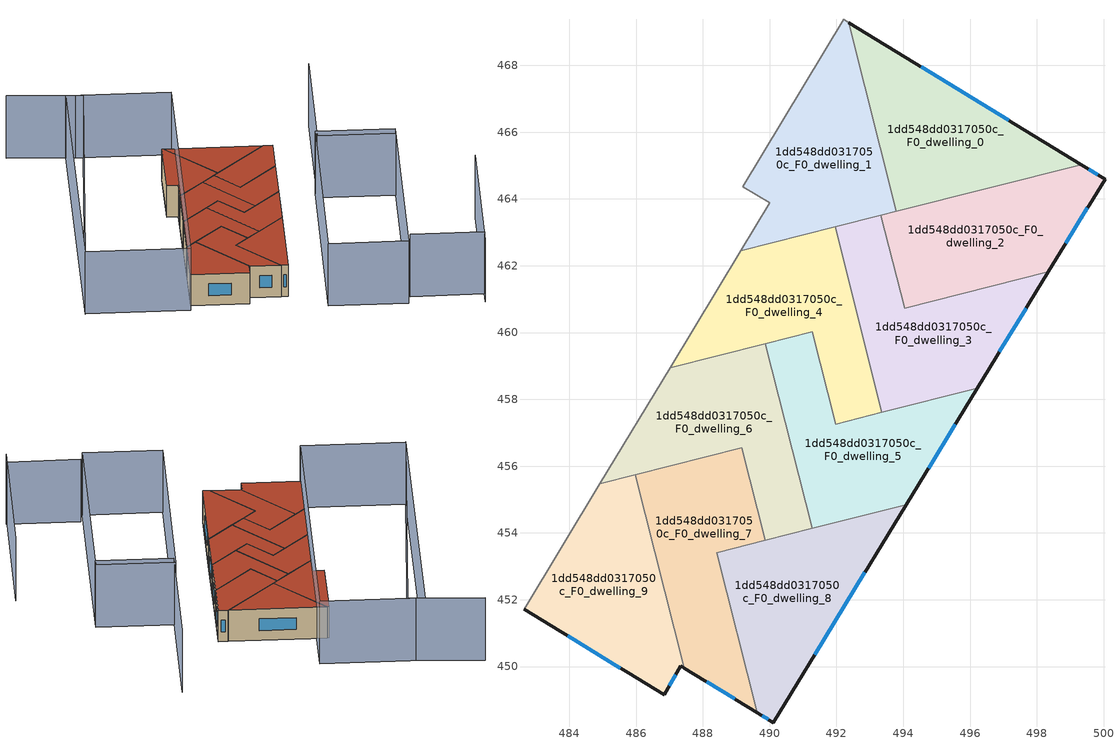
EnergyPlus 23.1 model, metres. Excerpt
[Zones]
1dd548dd0317050c_F0_dwelling_0
 floor ground (EU_floor_Construction): 499.33,465.03 493.8,463.63 492.36,469.28 z0
 wall outside (EU_wall_Construction): 499.33,465.03 492.36,469.28 z0:3
 wall to 1dd548dd0317050c_F0_dwelling_1 (EU_wall_Construction): 492.36,469.28 493.8,463.63 z0:3
 wall to 1dd548dd0317050c_F0_dwelling_2 (EU_wall_Construction): 493.8,463.63 499.33,465.03 z0:3
 window (EU_Window_Construction): 497.16,466.35 494.53,467.95 z0.93:2.07
 roof outside (EU_roof_Construction): 499.33,465.03 492.36,469.28 493.8,463.63 z3
1dd548dd0317050c_F0_dwelling_1
 floor ground (EU_floor_Construction): 492.36,469.28 493.8,463.63 489.14,462.45 490,463.88 489.2,464.36 492.21,469.37 z0
 wall adiabatic (EU_wall_Construction): 492.36,469.28 492.21,469.37 489.2,464.36 490,463.88 489.14,462.45 z0:3
 wall to 1dd548dd0317050c_F0_dwelling_4 (EU_wall_Construction): 489.14,462.45 491.96,463.16 z0:3
 wall to 1dd548dd0317050c_F0_dwelling_3 (EU_wall_Construction): 491.96,463.16 493.33,463.51 z0:3
 wall to 1dd548dd0317050c_F0_dwelling_2 (EU_wall_Construction): 493.33,463.51 493.8,463.63 z0:3
 roof outside (EU_roof_Construction): 493.8,463.63 492.36,469.28 492.21,469.37 489.2,464.36 490,463.88 489.14,462.45 z3
1dd548dd0317050c_F0_dwelling_2
 floor ground (EU_floor_Construction): 500.04,464.59 498.34,461.81 494.04,460.72 493.33,463.51 499.33,465.03 z0
 wall outside (EU_wall_Construction): 498.34,461.81 500.04,464.59 499.33,465.03 z0:3
 wall to 1dd548dd0317050c_F0_dwelling_3 (EU_wall_Construction): 493.33,463.51 494.04,460.72 498.34,461.81 z0:3
 window (EU_Window_Construction): 499.82,464.73 499.55,464.89 / 498.87,462.68 499.51,463.73 z0.93:2.07
 roof outside (EU_roof_Construction): 498.34,461.81 500.04,464.59 499.33,465.03 493.33,463.51 494.04,460.72 z3
1dd548dd0317050c_F0_dwelling_3
 floor ground (EU_floor_Construction): 498.34,461.81 496.22,458.33 493.36,457.61 491.96,463.16 493.33,463.51 494.04,460.72 z0
 wall outside (EU_wall_Construction): 496.22,458.33 498.34,461.81 z0:3
 wall to 1dd548dd0317050c_F0_dwelling_4 (EU_wall_Construction): 491.96,463.16 493.36,457.61 z0:3
 wall to 1dd548dd0317050c_F0_dwelling_5 (EU_wall_Construction): 493.36,457.61 496.22,458.33 z0:3
 window (EU_Window_Construction): 496.88,459.42 497.68,460.73 z0.93:2.07
 roof outside (EU_roof_Construction): 496.22,458.33 498.34,461.81 494.04,460.72 493.33,463.51 491.96,463.16 493.36,457.61 z3
1dd548dd0317050c_F0_dwelling_4
 floor ground (EU_floor_Construction): 491.96,463.16 493.36,457.61 491.97,457.26 491.27,460.02 487.02,458.94 489.14,462.45 z0
 wall to 1dd548dd0317050c_F0_dwelling_5 (EU_wall_Construction): 489.87,459.67 491.27,460.02 491.97,457.26 493.36,457.61 z0:3
 wall adiabatic (EU_wall_Construction): 489.14,462.45 487.02,458.94 z0:3
 wall to 1dd548dd0317050c_F0_dwelling_6 (EU_wall_Construction): 487.02,458.94 489.87,459.66 z0:3
 roof outside (EU_roof_Construction): 493.36,457.61 491.96,463.16 489.14,462.45 487.02,458.94 491.27,460.02 491.97,457.26 z3
1dd548dd0317050c_F0_dwelling_5
 floor ground (EU_floor_Construction): 496.22,458.33 494.09,454.85 491.27,454.13 489.86,459.67 491.27,460.02 491.97,457.26 z0
 wall outside (EU_wall_Construction): 494.09,454.85 496.22,458.33 z0:3
 wall to 1dd548dd0317050c_F0_dwelling_6 (EU_wall_Construction): 489.86,459.67 491.27,454.13 z0:3
 wall to 1dd548dd0317050c_F0_dwelling_8 (EU_wall_Construction): 491.27,454.13 494.09,454.85 z0:3
 window (EU_Window_Construction): 494.76,455.93 495.56,457.25 z0.93:2.07
 roof outside (EU_roof_Construction): 494.09,454.85 496.22,458.33 491.97,457.26 491.27,460.02 489.86,459.67 491.27,454.13 z3
1dd548dd0317050c_F0_dwelling_6
 floor ground (EU_floor_Construction): 489.86,459.67 491.27,454.13 489.86,453.78 489.16,456.54 484.92,455.47 487.02,458.94 z0
 wall to 1dd548dd0317050c_F0_dwelling_7 (EU_wall_Construction): 485.97,455.74 489.16,456.54 489.86,453.78 z0:3
 wall adiabatic (EU_wall_Construction): 487.02,458.94 484.92,455.47 z0:3
 wall to 1dd548dd0317050c_F0_dwelling_8 (EU_wall_Construction): 489.86,453.78 491.27,454.13 z0:3
 wall to 1dd548dd0317050c_F0_dwelling_9 (EU_wall_Construction): 484.92,455.47 485.97,455.74 z0:3
 roof outside (EU_roof_Construction): 491.27,454.13 489.86,459.67 487.02,458.94 484.92,455.47 489.16,456.54 489.86,453.78 z3
1dd548dd0317050c_F0_dwelling_7
 floor ground (EU_floor_Construction): 489.16,456.54 489.86,453.78 488.42,453.41 489.63,448.62 487.44,449.96 485.97,455.74 z0
 wall outside (EU_wall_Construction): 487.44,449.96 489.63,448.62 z0:3
 wall to 1dd548dd0317050c_F0_dwelling_8 (EU_wall_Construction): 489.63,448.62 488.42,453.41 489.86,453.78 z0:3
 wall to 1dd548dd0317050c_F0_dwelling_9 (EU_wall_Construction): 485.97,455.74 487.44,449.96 z0:3
 window (EU_Window_Construction): 488.12,449.54 488.95,449.03 z0.93:2.07
 roof outside (EU_roof_Construction): 489.63,448.62 488.42,453.41 489.86,453.78 489.16,456.54 485.97,455.74 487.44,449.96 z3
1dd548dd0317050c_F0_dwelling_8
 floor ground (EU_floor_Construction): 494.09,454.85 490.11,448.32 489.63,448.62 488.42,453.41 z0
 wall outside (EU_wall_Construction): 489.63,448.62 490.11,448.32 494.09,454.85 z0:3
 window (EU_Window_Construction): 489.78,448.53 489.96,448.41 / 491.35,450.36 492.85,452.81 z0.93:2.07
 roof outside (EU_roof_Construction): 490.11,448.32 494.09,454.85 488.42,453.41 489.63,448.62 z3
1dd548dd0317050c_F0_dwelling_9
 floor ground (EU_floor_Construction): 485.97,455.74 487.44,449.96 487.34,450.02 486.84,449.16 482.64,451.71 484.92,455.47 z0
 wall outside (EU_wall_Construction): 482.64,451.71 486.84,449.16 487.34,450.02 487.44,449.96 z0:3
 wall adiabatic (EU_wall_Construction): 484.92,455.47 482.64,451.71 z0:3
 window (EU_Window_Construction): 486.99,449.42 487.18,449.75 / 483.95,450.92 485.53,449.95 z0.93:2.07
 roof outside (EU_roof_Construction): 486.84,449.16 487.34,450.02 487.44,449.96 485.97,455.74 484.92,455.47 482.64,451.71 z3
shading: 502.85,438.27 509.88,449.64 / 503.56,439.29 498.28,442.5 / 506.59,456.31 501.06,459.73 / 501.06,459.73 507.07,469.45 / 483.76,479.64 488.97,476.02 / 488.97,476.02 474.81,455.6 / 506.95,456.88 497.57,441.7 / 497.57,441.7 491.94,445.18 / 491.94,445.18 501.32,460.36 / 501.32,460.36 506.95,456.88 / 487.77,476.8 495.2,472.26 / 495.2,472.26 482.28,451.11 / 482.28,451.11 474.84,455.65 / 474.84,455.65 487.77,476.8 z0:6
[Building]
EU S2 Campaign: North Axis=0; Terrain=City; Solar Distribution=FullExterior
[Site:Location]
Montreal-Trudeau.Intl.AP: Latitude=45.4667; Longitude=-73.75; Time Zone=-5; Elevation=36
[SizingPeriod:WeatherFileDays]
AnnualSizingPeriod: Begin Month=1; Begin Day of Month=1; End Month=12; End Day of Month=31; Day of Week for Start Day=Monday; Use Weather File Daylight Saving Period=No; Use Weather File Rain and Snow Indicators=No
[MATERIAL]
EU_InternalMass_Material: Roughness=MediumRough; Thickness=0.1; Conductivity=1; Density=1800; Specific Heat=900; Thermal Absorptance=0.9; Solar Absorptance=0.7; Visible Absorptance=0.7
[MATERIAL:NOMASS] Roughness=MediumRough; Thermal Absorptance=0.9; Solar Absorptance=0.7; Visible Absorptance=0.7
Name | Thermal Resistance
EU_wall_NoMass; EU_floor_NoMass | 1.36485
EU_roof_NoMass | 2.55992
[WINDOWMATERIAL:SIMPLEGLAZINGSYSTEM]
EU_Window_SimpleGlazing: UFactor=3.92339; Solar Heat Gain Coefficient=0.8; Visible Transmittance=0.8
[CONSTRUCTION]
EU_wall_Construction: EU_wall_NoMass
EU_roof_Construction: EU_roof_NoMass
EU_floor_Construction: EU_floor_NoMass
EU_Window_Construction: EU_Window_SimpleGlazing
EU_InternalMass_Construction: EU_InternalMass_Material
[ZONE] Type=1; Multiplier=1; Ceiling Height=autocalculate; Floor Area=autocalculate; Part of Total Floor Area=Yes
Name | Volume
1dd548dd0317050c_F0_dwelling_0 | 49.9036
1dd548dd0317050c_F0_dwelling_1; 1dd548dd0317050c_F0_dwelling_7 | 49.8999
1dd548dd0317050c_F0_dwelling_2; 1dd548dd0317050c_F0_dwelling_5 | 49.9087
1dd548dd0317050c_F0_dwelling_3 | 49.9043
1dd548dd0317050c_F0_dwelling_4 | 49.9124
1dd548dd0317050c_F0_dwelling_6 | 49.9065
1dd548dd0317050c_F0_dwelling_8 | 49.8984
1dd548dd0317050c_F0_dwelling_9 | 49.9058
[INTERNALMASS] Construction=EU_InternalMass_Construction
Name | Zone or ZoneList | Surface Area
1dd548dd0317050c_F0_dwelling_0_EU_InternalMass | 1dd548dd0317050c_F0_dwelling_0 | 16.6359
1dd548dd0317050c_F0_dwelling_1_EU_InternalMass | 1dd548dd0317050c_F0_dwelling_1 | 16.6334
1dd548dd0317050c_F0_dwelling_2_EU_InternalMass | 1dd548dd0317050c_F0_dwelling_2 | 16.6362
1dd548dd0317050c_F0_dwelling_3_EU_InternalMass | 1dd548dd0317050c_F0_dwelling_3 | 16.6362
1dd548dd0317050c_F0_dwelling_4_EU_InternalMass | 1dd548dd0317050c_F0_dwelling_4 | 16.6371
1dd548dd0317050c_F0_dwelling_5_EU_InternalMass | 1dd548dd0317050c_F0_dwelling_5 | 16.6366
1dd548dd0317050c_F0_dwelling_6_EU_InternalMass | 1dd548dd0317050c_F0_dwelling_6 | 16.6349
1dd548dd0317050c_F0_dwelling_7_EU_InternalMass | 1dd548dd0317050c_F0_dwelling_7 | 16.6333
1dd548dd0317050c_F0_dwelling_8_EU_InternalMass | 1dd548dd0317050c_F0_dwelling_8 | 16.6333
1dd548dd0317050c_F0_dwelling_9_EU_InternalMass | 1dd548dd0317050c_F0_dwelling_9 | 16.6353
[OTHEREQUIPMENT] Fuel Type=Electricity; Design Level Calculation Method=Watts/Area; Power per Zone Floor Area=1; Fraction Latent=0; Fraction Radiant=0; Fraction Lost=0; Carbon Dioxide Generation Rate=0; EndUse Subcategory=EU_Step8_InternalGains
Name | Zone or ZoneList or Space or SpaceList | Schedule
EU_Step8_InternalGain_1dd548dd0317050c_F0_dwelling_0_f000 | 1dd548dd0317050c_F0_dwelling_0 | EU_Step8_GainSchedule_1dd548dd0317050c_F0_dwelling_0_f000
EU_Step8_InternalGain_1dd548dd0317050c_F0_dwelling_1_f000 | 1dd548dd0317050c_F0_dwelling_1 | EU_Step8_GainSchedule_1dd548dd0317050c_F0_dwelling_1_f000
EU_Step8_InternalGain_1dd548dd0317050c_F0_dwelling_2_f000 | 1dd548dd0317050c_F0_dwelling_2 | EU_Step8_GainSchedule_1dd548dd0317050c_F0_dwelling_2_f000
EU_Step8_InternalGain_1dd548dd0317050c_F0_dwelling_3_f000 | 1dd548dd0317050c_F0_dwelling_3 | EU_Step8_GainSchedule_1dd548dd0317050c_F0_dwelling_3_f000
EU_Step8_InternalGain_1dd548dd0317050c_F0_dwelling_4_f000 | 1dd548dd0317050c_F0_dwelling_4 | EU_Step8_GainSchedule_1dd548dd0317050c_F0_dwelling_4_f000
EU_Step8_InternalGain_1dd548dd0317050c_F0_dwelling_5_f000 | 1dd548dd0317050c_F0_dwelling_5 | EU_Step8_GainSchedule_1dd548dd0317050c_F0_dwelling_5_f000
EU_Step8_InternalGain_1dd548dd0317050c_F0_dwelling_6_f000 | 1dd548dd0317050c_F0_dwelling_6 | EU_Step8_GainSchedule_1dd548dd0317050c_F0_dwelling_6_f000
EU_Step8_InternalGain_1dd548dd0317050c_F0_dwelling_7_f000 | 1dd548dd0317050c_F0_dwelling_7 | EU_Step8_GainSchedule_1dd548dd0317050c_F0_dwelling_7_f000
EU_Step8_InternalGain_1dd548dd0317050c_F0_dwelling_8_f000 | 1dd548dd0317050c_F0_dwelling_8 | EU_Step8_GainSchedule_1dd548dd0317050c_F0_dwelling_8_f000
EU_Step8_InternalGain_1dd548dd0317050c_F0_dwelling_9_f000 | 1dd548dd0317050c_F0_dwelling_9 | EU_Step8_GainSchedule_1dd548dd0317050c_F0_dwelling_9_f000
[ZONEVENTILATION:DESIGNFLOWRATE] Schedule=EU_AlwaysOn; Design Flow Rate Calculation Method=AirChanges/Hour; Air Changes per Hour=0.860309; Ventilation Type=Natural; Fan Pressure Rise=0; Fan Total Efficiency=1; Constant Term Coefficient=1; Temperature Term Coefficient=0; Velocity Term Coefficient=0; Velocity Squared Term Coefficient=0; Minimum Indoor Temperature=-100; Maximum Indoor Temperature=100; Delta Temperature=-100; Minimum Outdoor Temperature=-100; Maximum Outdoor Temperature=100; Maximum Wind Speed=40
Name | Zone or ZoneList or Space or SpaceList
EU_ConstantAir_1dd548dd0317050c_F0_dwelling_0 | 1dd548dd0317050c_F0_dwelling_0
EU_ConstantAir_1dd548dd0317050c_F0_dwelling_1 | 1dd548dd0317050c_F0_dwelling_1
EU_ConstantAir_1dd548dd0317050c_F0_dwelling_2 | 1dd548dd0317050c_F0_dwelling_2
EU_ConstantAir_1dd548dd0317050c_F0_dwelling_3 | 1dd548dd0317050c_F0_dwelling_3
EU_ConstantAir_1dd548dd0317050c_F0_dwelling_4 | 1dd548dd0317050c_F0_dwelling_4
EU_ConstantAir_1dd548dd0317050c_F0_dwelling_5 | 1dd548dd0317050c_F0_dwelling_5
EU_ConstantAir_1dd548dd0317050c_F0_dwelling_6 | 1dd548dd0317050c_F0_dwelling_6
EU_ConstantAir_1dd548dd0317050c_F0_dwelling_7 | 1dd548dd0317050c_F0_dwelling_7
EU_ConstantAir_1dd548dd0317050c_F0_dwelling_8 | 1dd548dd0317050c_F0_dwelling_8
EU_ConstantAir_1dd548dd0317050c_F0_dwelling_9 | 1dd548dd0317050c_F0_dwelling_9
[HVACTEMPLATE:THERMOSTAT] Constant Heating Setpoint=20; Constant Cooling Setpoint=50
EU_HeatOnly_1dd548dd0317050c_F0_dwelling_0; EU_HeatOnly_1dd548dd0317050c_F0_dwelling_1; EU_HeatOnly_1dd548dd0317050c_F0_dwelling_2; EU_HeatOnly_1dd548dd0317050c_F0_dwelling_3; EU_HeatOnly_1dd548dd0317050c_F0_dwelling_4; EU_HeatOnly_1dd548dd0317050c_F0_dwelling_5; EU_HeatOnly_1dd548dd0317050c_F0_dwelling_6; EU_HeatOnly_1dd548dd0317050c_F0_dwelling_7; EU_HeatOnly_1dd548dd0317050c_F0_dwelling_8; EU_HeatOnly_1dd548dd0317050c_F0_dwelling_9
[HVACTEMPLATE:ZONE:IDEALLOADSAIRSYSTEM] System Availability Schedule=EU_AlwaysOn; Maximum Heating Supply Air Temperature=50; Minimum Cooling Supply Air Temperature=13; Maximum Heating Supply Air Humidity Ratio=0.0156; Minimum Cooling Supply Air Humidity Ratio=0.0077; Heating Limit=NoLimit; Cooling Limit=NoLimit; Heating Availability Schedule=EU_AlwaysOn; Cooling Availability Schedule=EU_CoolingOff; Dehumidification Control Type=ConstantSensibleHeatRatio; Cooling Sensible Heat Ratio=0.7; Dehumidification Setpoint=60; Humidification Control Type=None; Humidification Setpoint=30; Outdoor Air Method=None; Outdoor Air Flow Rate per Person=0.00944; Outdoor Air Flow Rate per Zone Floor Area=0; Outdoor Air Flow Rate per Zone=0; Demand Controlled Ventilation Type=None; Outdoor Air Economizer Type=NoEconomizer; Heat Recovery Type=None; Sensible Heat Recovery Effectiveness=0.7; Latent Heat Recovery Effectiveness=0.65
Name | Template Thermostat
1dd548dd0317050c_F0_dwelling_0 | EU_HeatOnly_1dd548dd0317050c_F0_dwelling_0
1dd548dd0317050c_F0_dwelling_1 | EU_HeatOnly_1dd548dd0317050c_F0_dwelling_1
1dd548dd0317050c_F0_dwelling_2 | EU_HeatOnly_1dd548dd0317050c_F0_dwelling_2
1dd548dd0317050c_F0_dwelling_3 | EU_HeatOnly_1dd548dd0317050c_F0_dwelling_3
1dd548dd0317050c_F0_dwelling_4 | EU_HeatOnly_1dd548dd0317050c_F0_dwelling_4
1dd548dd0317050c_F0_dwelling_5 | EU_HeatOnly_1dd548dd0317050c_F0_dwelling_5
1dd548dd0317050c_F0_dwelling_6 | EU_HeatOnly_1dd548dd0317050c_F0_dwelling_6
1dd548dd0317050c_F0_dwelling_7 | EU_HeatOnly_1dd548dd0317050c_F0_dwelling_7
1dd548dd0317050c_F0_dwelling_8 | EU_HeatOnly_1dd548dd0317050c_F0_dwelling_8
1dd548dd0317050c_F0_dwelling_9 | EU_HeatOnly_1dd548dd0317050c_F0_dwelling_9
[SIZING:ZONE] Zone Cooling Design Supply Air Temperature Input Method=SupplyAirTemperature; Zone Cooling Design Supply Air Temperature=13; Zone Heating Design Supply Air Temperature Input Method=SupplyAirTemperature; Zone Heating Design Supply Air Temperature=50; Zone Cooling Design Supply Air Humidity Ratio=0.008; Zone Heating Design Supply Air Humidity Ratio=0.008; Cooling Design Air Flow Method=DesignDay; Cooling Design Air Flow Rate=0; Cooling Minimum Air Flow per Zone Floor Area=0.000762; Cooling Minimum Air Flow=0; Cooling Minimum Air Flow Fraction=0.2; Heating Design Air Flow Method=DesignDay; Heating Design Air Flow Rate=0; Heating Maximum Air Flow per Zone Floor Area=0.002032; Heating Maximum Air Flow=0.141576; Heating Maximum Air Flow Fraction=0.3; Account for Dedicated Outdoor Air System=No; Dedicated Outdoor Air System Control Strategy=NeutralSupplyAir; Dedicated Outdoor Air Low Setpoint Temperature for Design=autosize; Dedicated Outdoor Air High Setpoint Temperature for Design=autosize; Zone Load Sizing Method=Sensible Load Only No Latent Load; Zone Latent Cooling Design Supply Air Humidity Ratio Input Method=HumidityRatioDifference; Zone Cooling Design Supply Air Humidity Ratio Difference=0.005; Zone Latent Heating Design Supply Air Humidity Ratio Input Method=HumidityRatioDifference; Zone Humidification Design Supply Air Humidity Ratio Difference=0.005
1dd548dd0317050c_F0_dwelling_0; 1dd548dd0317050c_F0_dwelling_1; 1dd548dd0317050c_F0_dwelling_2; 1dd548dd0317050c_F0_dwelling_3; 1dd548dd0317050c_F0_dwelling_4; 1dd548dd0317050c_F0_dwelling_5; 1dd548dd0317050c_F0_dwelling_6; 1dd548dd0317050c_F0_dwelling_7; 1dd548dd0317050c_F0_dwelling_8; 1dd548dd0317050c_F0_dwelling_9
[SCHEDULE:CONSTANT]
Name | Hourly Value
EU_AlwaysOn | 1
EU_CoolingOff | 0
[SCHEDULE:FILE] Column Number=1; Rows to Skip at Top=0; Number of Hours of Data=8760; Column Separator=Comma; Interpolate to Timestep=No; Minutes per Item=60; Adjust Schedule for Daylight Savings=Yes
Name | File
EU_Step8_GainSchedule_1dd548dd0317050c_F0_dwelling_0_f000 | ../../schedules/1dd548dd0317050c/1dd548dd0317050c_F0_dwelling_0_f000_gain.csv
EU_Step8_GainSchedule_1dd548dd0317050c_F0_dwelling_1_f000 | ../../schedules/1dd548dd0317050c/1dd548dd0317050c_F0_dwelling_1_f000_gain.csv
EU_Step8_GainSchedule_1dd548dd0317050c_F0_dwelling_2_f000 | ../../schedules/1dd548dd0317050c/1dd548dd0317050c_F0_dwelling_2_f000_gain.csv
EU_Step8_GainSchedule_1dd548dd0317050c_F0_dwelling_3_f000 | ../../schedules/1dd548dd0317050c/1dd548dd0317050c_F0_dwelling_3_f000_gain.csv
EU_Step8_GainSchedule_1dd548dd0317050c_F0_dwelling_4_f000 | ../../schedules/1dd548dd0317050c/1dd548dd0317050c_F0_dwelling_4_f000_gain.csv
EU_Step8_GainSchedule_1dd548dd0317050c_F0_dwelling_5_f000 | ../../schedules/1dd548dd0317050c/1dd548dd0317050c_F0_dwelling_5_f000_gain.csv
EU_Step8_GainSchedule_1dd548dd0317050c_F0_dwelling_6_f000 | ../../schedules/1dd548dd0317050c/1dd548dd0317050c_F0_dwelling_6_f000_gain.csv
EU_Step8_GainSchedule_1dd548dd0317050c_F0_dwelling_7_f000 | ../../schedules/1dd548dd0317050c/1dd548dd0317050c_F0_dwelling_7_f000_gain.csv
EU_Step8_GainSchedule_1dd548dd0317050c_F0_dwelling_8_f000 | ../../schedules/1dd548dd0317050c/1dd548dd0317050c_F0_dwelling_8_f000_gain.csv
EU_Step8_GainSchedule_1dd548dd0317050c_F0_dwelling_9_f000 | ../../schedules/1dd548dd0317050c/1dd548dd0317050c_F0_dwelling_9_f000_gain.csv
